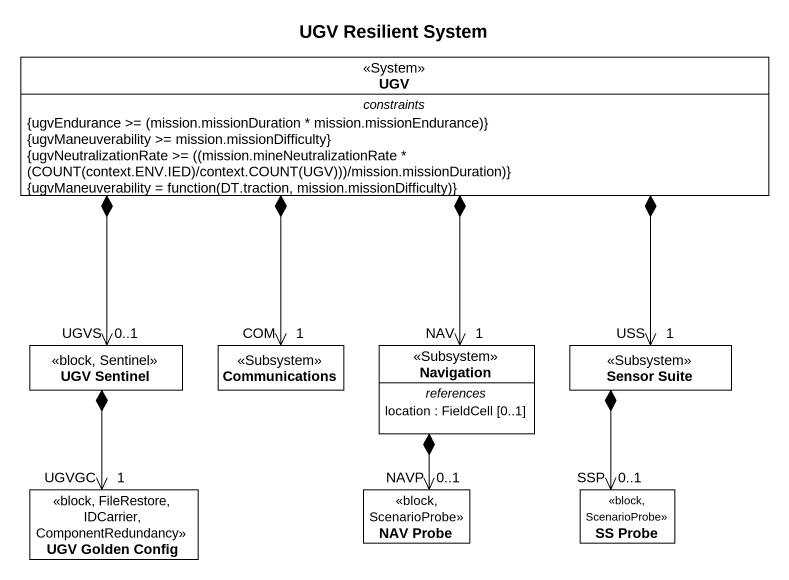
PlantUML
@startuml
title UGV Resilient System
hide circle
hide empty members
class UGV <<System>> {
  -- constraints --
  {field} {ugvEndurance >= (mission.missionDuration * mission.missionEndurance)}
  {ugvManeuverability >= mission.missionDifficulty}
  {field} {ugvNeutralizationRate >= ((mission.mineNeutralizationRate * (COUNT(context.ENV.IED)/context.COUNT(UGV)))/mission.missionDuration)}
  {field} {ugvManeuverability = function(DT.traction, mission.missionDifficulty)}
}
class "UGV Sentinel" as UGV_Sentinel <<block, Sentinel>>
class Communications <<Subsystem>>
class Navigation <<Subsystem>> {
  -- references --
  location : FieldCell [0..1]
}
class "Sensor Suite" as Sensor_Suite <<Subsystem>>
class "UGV Golden Config" as UGV_Golden_Config <<block, FileRestore, IDCarrier, ComponentRedundancy>>
class "NAV Probe" as NAV_Probe <<block, ScenarioProbe>>
class "SS Probe" as SS_Probe <<block, ScenarioProbe>>
UGV *--> "UGVS\n0..1" UGV_Sentinel
UGV *--> "COM\n1" Communications
UGV *--> "NAV\n1" Navigation
UGV *--> "USS\n1" Sensor_Suite
UGV_Sentinel *--> "UGVGC\n1" UGV_Golden_Config
Navigation *--> "NAVP\n0..1" NAV_Probe
Sensor_Suite *--> "SSP\n0..1" SS_Probe
@enduml
